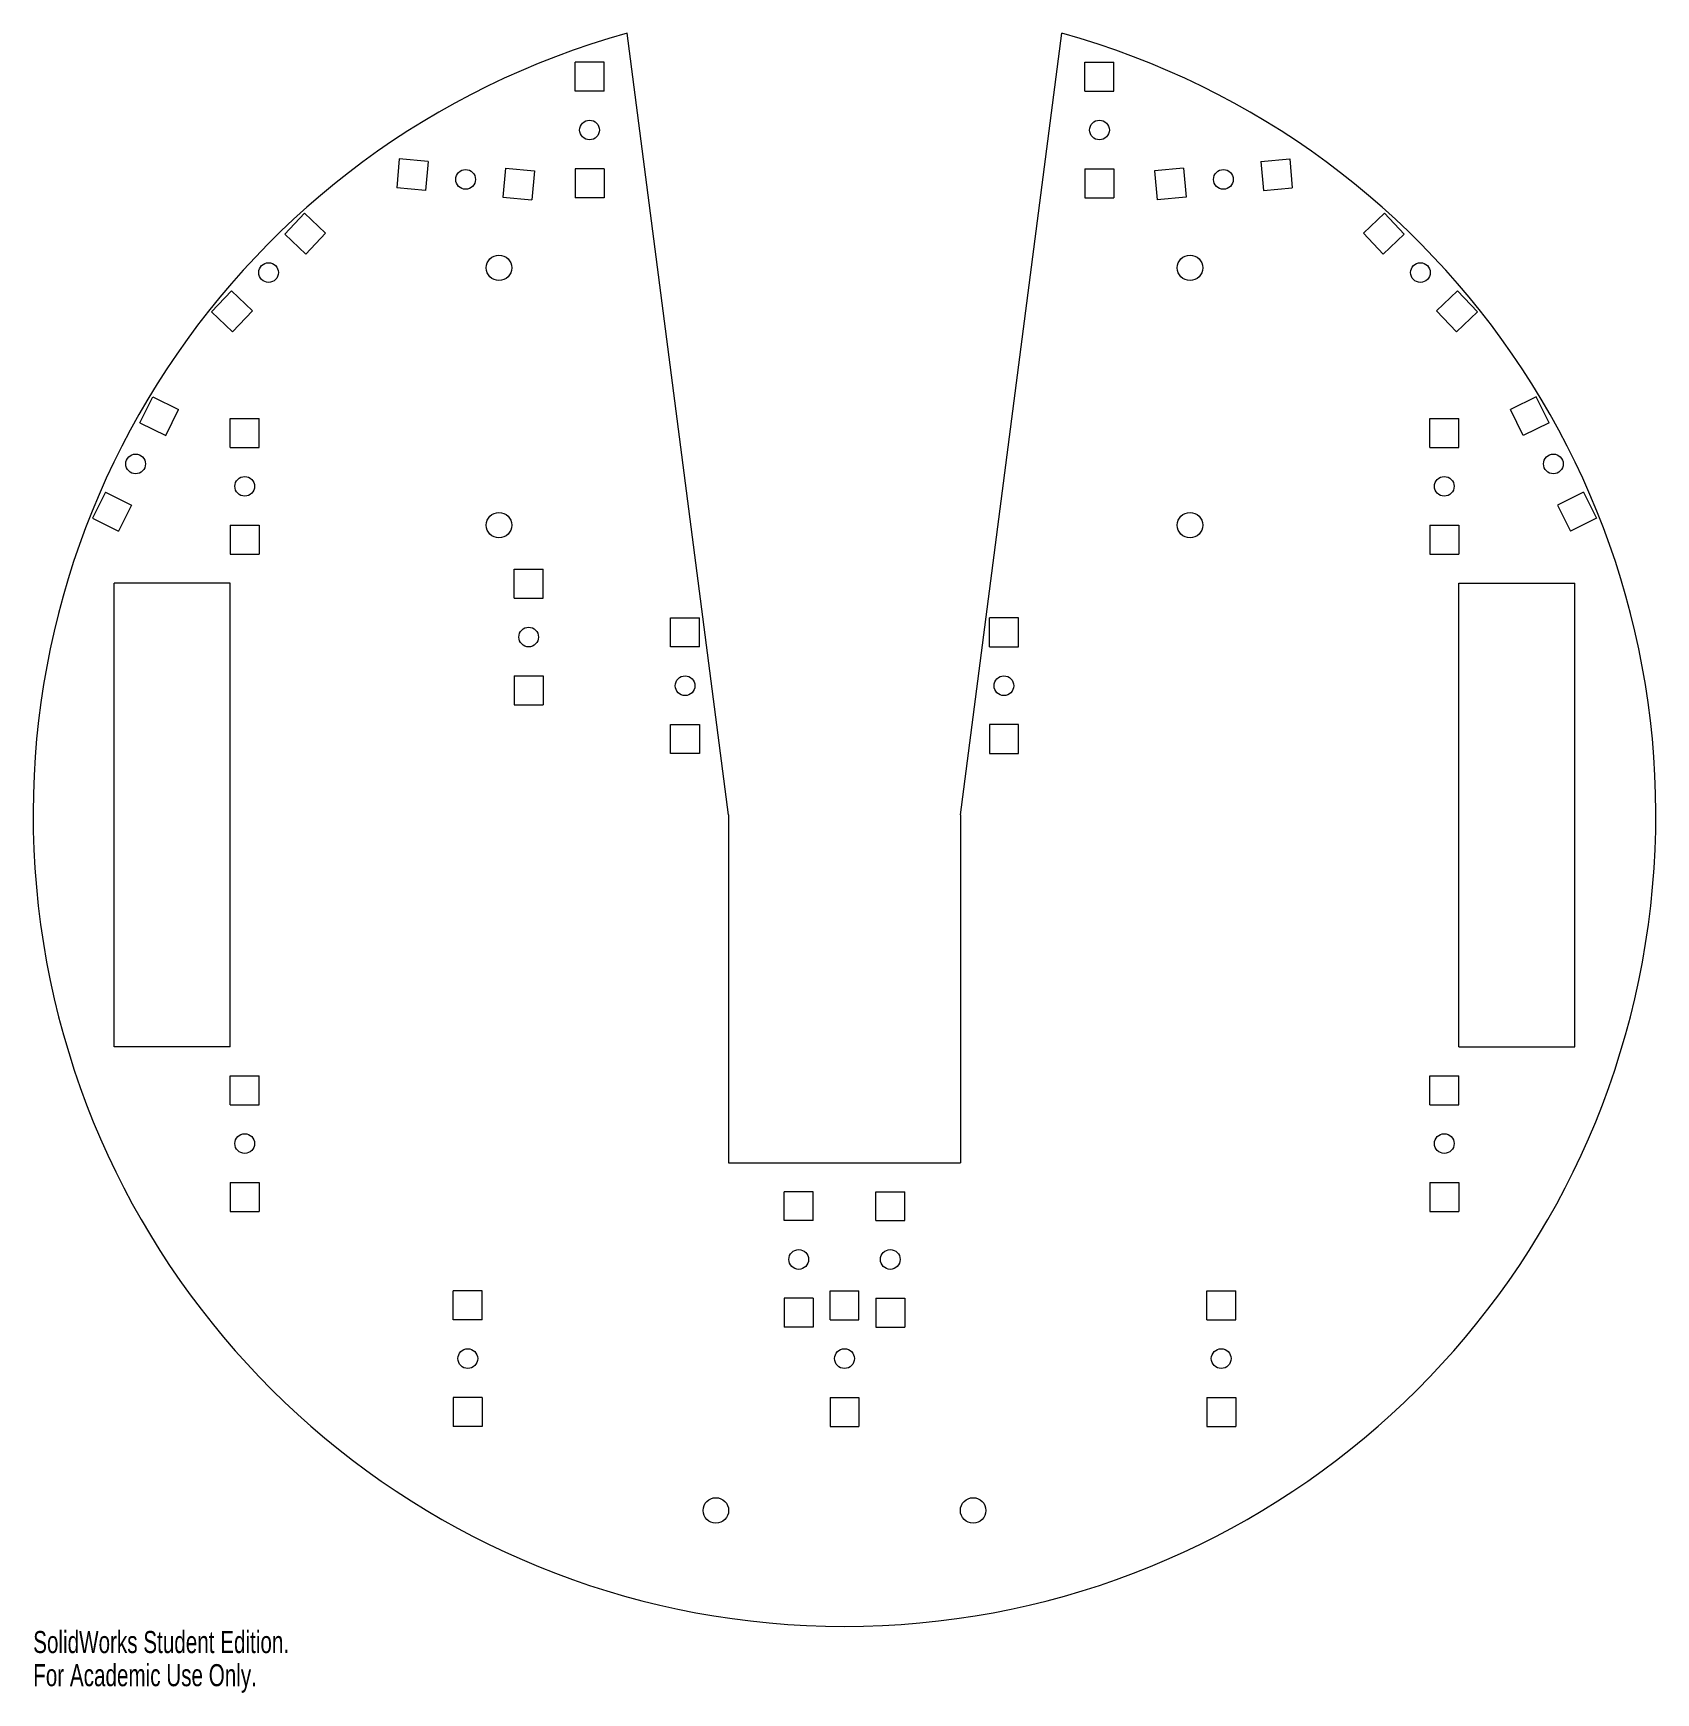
# Model space of a CAD drawing. Header units: inches. Extents: x -7 to 7, y -7.6 to 6.7.
import ezdxf

# ---------------------------------------------------------------- set-up
doc = ezdxf.new("R2010")
doc.units = ezdxf.units.IN
doc.header["$MEASUREMENT"] = 0
doc.styles.add('SLDTEXTSTYLE0', font='TXT', dxfattribs={"width": 0.7})

msp = doc.modelspace()

# ---------------------------------------------------------------- linework, layer by layer
at = {"color": 7, "linetype": 'Continuous', "lineweight": 15}
for p, q in [((-1, 0), (-1.875, 6.744)), ((1, 0), (1.875, 6.744)), ((-2.325, 6.244), (-2.325, 6.494)), ((-2.075, 6.494), (-2.325, 6.494)), ((-2.075, 6.244), (-2.075, 6.494)), ((2.075, 6.244), (2.075, 6.494)), ((2.075, 6.494), (2.325, 6.494)), ((2.325, 6.244), (2.325, 6.494)), ((-2.075, 6.244), (-2.325, 6.244)), ((2.075, 6.244), (2.325, 6.244)), ((-3.841, 5.659), (-3.863, 5.41)), ((-3.592, 5.637), (-3.841, 5.659)), ((-3.592, 5.637), (-3.614, 5.388)), ((3.592, 5.637), (3.841, 5.659)), ((3.592, 5.637), (3.614, 5.388)), ((3.841, 5.659), (3.863, 5.41)), ((-2.925, 5.579), (-2.947, 5.33)), ((-2.925, 5.579), (-2.676, 5.557)), ((-2.676, 5.557), (-2.697, 5.308)), ((-2.075, 5.574), (-2.325, 5.574)), ((-2.325, 5.574), (-2.325, 5.324)), ((-2.075, 5.574), (-2.075, 5.324)), ((2.075, 5.574), (2.075, 5.324)), ((2.075, 5.574), (2.325, 5.574)), ((2.325, 5.574), (2.325, 5.324)), ((2.925, 5.579), (2.676, 5.557)), ((2.676, 5.557), (2.697, 5.308)), ((2.925, 5.579), (2.947, 5.33)), ((-3.614, 5.388), (-3.863, 5.41)), ((-2.947, 5.33), (-2.697, 5.308)), ((-2.075, 5.324), (-2.325, 5.324)), ((2.075, 5.324), (2.325, 5.324)), ((2.947, 5.33), (2.697, 5.308)), ((3.614, 5.388), (3.863, 5.41)), ((-4.83, 5.009), (-4.659, 5.191)), ((-4.659, 5.191), (-4.477, 5.019)), ((4.659, 5.191), (4.477, 5.019)), ((4.83, 5.009), (4.659, 5.191)), ((-4.648, 4.837), (-4.477, 5.019)), ((4.648, 4.837), (4.477, 5.019)), ((-4.83, 5.009), (-4.648, 4.837)), ((4.83, 5.009), (4.648, 4.837)), ((-5.289, 4.521), (-5.461, 4.339)), ((-5.289, 4.521), (-5.107, 4.35)), ((5.289, 4.521), (5.107, 4.35)), ((5.289, 4.521), (5.461, 4.339)), ((-5.461, 4.339), (-5.279, 4.168)), ((-5.107, 4.35), (-5.279, 4.168)), ((5.107, 4.35), (5.279, 4.168)), ((5.461, 4.339), (5.279, 4.168)), ((-6.08, 3.384), (-5.969, 3.608)), ((-5.969, 3.608), (-5.745, 3.497)), ((5.969, 3.608), (5.745, 3.497)), ((6.08, 3.384), (5.969, 3.608)), ((-5.856, 3.273), (-5.745, 3.497)), ((5.856, 3.273), (5.745, 3.497)), ((-6.08, 3.384), (-5.856, 3.273)), ((-5.3, 3.17), (-5.3, 3.42)), ((-5.3, 3.42), (-5.05, 3.42)), ((-5.05, 3.17), (-5.05, 3.42)), ((5.05, 3.17), (5.05, 3.42)), ((5.05, 3.42), (5.3, 3.42)), ((5.3, 3.17), (5.3, 3.42)), ((6.08, 3.384), (5.856, 3.273)), ((-5.3, 3.17), (-5.05, 3.17)), ((5.05, 3.17), (5.3, 3.17)), ((-6.377, 2.784), (-6.488, 2.559)), ((-6.377, 2.784), (-6.153, 2.673)), ((6.377, 2.784), (6.153, 2.673)), ((6.377, 2.784), (6.488, 2.559)), ((-6.153, 2.673), (-6.264, 2.449)), ((6.153, 2.673), (6.264, 2.449)), ((-6.488, 2.559), (-6.264, 2.449)), ((-5.3, 2.5), (-5.3, 2.25)), ((-5.3, 2.5), (-5.05, 2.5)), ((-5.05, 2.5), (-5.05, 2.25)), ((5.05, 2.5), (5.05, 2.25)), ((5.05, 2.5), (5.3, 2.5)), ((5.3, 2.5), (5.3, 2.25)), ((6.488, 2.559), (6.264, 2.449)), ((-5.3, 2.25), (-5.05, 2.25)), ((5.05, 2.25), (5.3, 2.25)), ((-2.85, 1.87), (-2.85, 2.12)), ((-2.85, 2.12), (-2.6, 2.12)), ((-2.6, 1.87), (-2.6, 2.12)), ((-5.3, 2), (-6.3, 2)), ((-6.3, -2), (-6.3, 2)), ((-5.3, -2), (-5.3, 2)), ((-2.85, 1.87), (-2.6, 1.87)), ((5.3, -2), (5.3, 2)), ((5.3, 2), (6.3, 2)), ((6.3, -2), (6.3, 2)), ((-1.5, 1.45), (-1.5, 1.7)), ((-1.5, 1.7), (-1.25, 1.7)), ((-1.25, 1.45), (-1.25, 1.7)), ((1.25, 1.45), (1.25, 1.7)), ((1.5, 1.7), (1.25, 1.7)), ((1.5, 1.45), (1.5, 1.7)), ((-1.25, 1.45), (-1.5, 1.45)), ((1.25, 1.45), (1.5, 1.45)), ((-2.85, 1.2), (-2.85, 0.95)), ((-2.85, 1.2), (-2.6, 1.2)), ((-2.6, 1.2), (-2.6, 0.95)), ((-2.85, 0.95), (-2.6, 0.95)), ((-1.5, 0.53), (-1.5, 0.78)), ((-1.5, 0.78), (-1.25, 0.78)), ((-1.25, 0.78), (-1.25, 0.53)), ((1.25, 0.78), (1.25, 0.53)), ((1.5, 0.78), (1.25, 0.78)), ((1.5, 0.53), (1.5, 0.78)), ((-1.25, 0.53), (-1.5, 0.53)), ((1.25, 0.53), (1.5, 0.53)), ((-1, 0), (-1, -3)), ((1, 0), (1, -3)), ((-5.3, -2), (-6.3, -2)), ((5.3, -2), (6.3, -2)), ((-5.3, -2.5), (-5.3, -2.25)), ((-5.3, -2.25), (-5.05, -2.25)), ((-5.05, -2.5), (-5.05, -2.25)), ((5.05, -2.5), (5.05, -2.25)), ((5.05, -2.25), (5.3, -2.25)), ((5.3, -2.5), (5.3, -2.25)), ((-5.3, -2.5), (-5.05, -2.5)), ((5.05, -2.5), (5.3, -2.5)), ((-1, -3), (1, -3)), ((-5.3, -3.17), (-5.05, -3.17)), ((-5.3, -3.17), (-5.3, -3.42)), ((-5.05, -3.17), (-5.05, -3.42)), ((-0.52, -3.5), (-0.52, -3.25)), ((-0.27, -3.25), (-0.52, -3.25)), ((-0.27, -3.5), (-0.27, -3.25)), ((0.27, -3.5), (0.27, -3.25)), ((0.27, -3.25), (0.52, -3.25)), ((0.52, -3.5), (0.52, -3.25)), ((5.05, -3.17), (5.3, -3.17)), ((5.05, -3.17), (5.05, -3.42)), ((5.3, -3.17), (5.3, -3.42)), ((-5.3, -3.42), (-5.05, -3.42)), ((5.05, -3.42), (5.3, -3.42)), ((-0.27, -3.5), (-0.52, -3.5)), ((0.27, -3.5), (0.52, -3.5)), ((-3.375, -4.355), (-3.375, -4.105)), ((-3.125, -4.105), (-3.375, -4.105)), ((-3.125, -4.355), (-3.125, -4.105)), ((-0.125, -4.355), (-0.125, -4.105)), ((-0.125, -4.105), (0.125, -4.105)), ((0.125, -4.355), (0.125, -4.105)), ((3.125, -4.355), (3.125, -4.105)), ((3.125, -4.105), (3.375, -4.105)), ((3.375, -4.355), (3.375, -4.105)), ((-0.27, -4.17), (-0.52, -4.17)), ((-0.52, -4.17), (-0.52, -4.42)), ((-0.27, -4.17), (-0.27, -4.42)), ((0.27, -4.17), (0.27, -4.42)), ((0.27, -4.17), (0.52, -4.17)), ((0.52, -4.17), (0.52, -4.42)), ((-3.125, -4.355), (-3.375, -4.355)), ((-0.27, -4.42), (-0.52, -4.42)), ((-0.125, -4.355), (0.125, -4.355)), ((0.27, -4.42), (0.52, -4.42)), ((3.125, -4.355), (3.375, -4.355)), ((-3.125, -5.025), (-3.375, -5.025)), ((-3.375, -5.025), (-3.375, -5.275)), ((-3.125, -5.025), (-3.125, -5.275)), ((-0.125, -5.025), (-0.125, -5.275)), ((-0.125, -5.025), (0.125, -5.025)), ((0.125, -5.025), (0.125, -5.275)), ((3.125, -5.025), (3.125, -5.275)), ((3.125, -5.025), (3.375, -5.025)), ((3.375, -5.025), (3.375, -5.275)), ((-3.125, -5.275), (-3.375, -5.275)), ((-0.125, -5.275), (0.125, -5.275)), ((3.125, -5.275), (3.375, -5.275))]:
    msp.add_line(p, q, dxfattribs=at)
for centre, radius in [((-2.2, 5.909), 0.085), ((2.2, 5.909), 0.085), ((-3.269, 5.483), 0.085), ((3.269, 5.483), 0.085), ((-4.969, 4.679), 0.085), ((-2.981, 4.72), 0.11), ((2.981, 4.72), 0.11), ((4.969, 4.679), 0.085), ((-6.116, 3.028), 0.085), ((6.116, 3.028), 0.085), ((-5.175, 2.835), 0.085), ((5.175, 2.835), 0.085), ((-2.981, 2.5), 0.11), ((2.981, 2.5), 0.11), ((-2.725, 1.535), 0.085), ((-1.375, 1.115), 0.085), ((1.375, 1.115), 0.085), ((-5.175, -2.835), 0.085), ((5.175, -2.835), 0.085), ((-0.395, -3.835), 0.085), ((0.395, -3.835), 0.085), ((-3.25, -4.69), 0.085), ((0, -4.69), 0.085), ((3.25, -4.69), 0.085), ((-1.11, -6), 0.11), ((1.11, -6), 0.11)]:
    msp.add_circle(centre, radius, dxfattribs=at)
msp.add_arc((0, 0), 7, 105.5368, 74.4632, dxfattribs=at)

# ---------------------------------------------------------------- texts
at = {"color": 7, "linetype": 'Continuous', "char_height": 0.1903, "attachment_point": 1, "style": 'SLDTEXTSTYLE0'}
for s, insert in [('SolidWorks Student Edition.', (-7, -7.04)), ('For Academic Use Only.', (-7, -7.326))]:
    msp.add_mtext(s, dxfattribs=dict(at, insert=insert))

doc.saveas('drawing.dxf')
